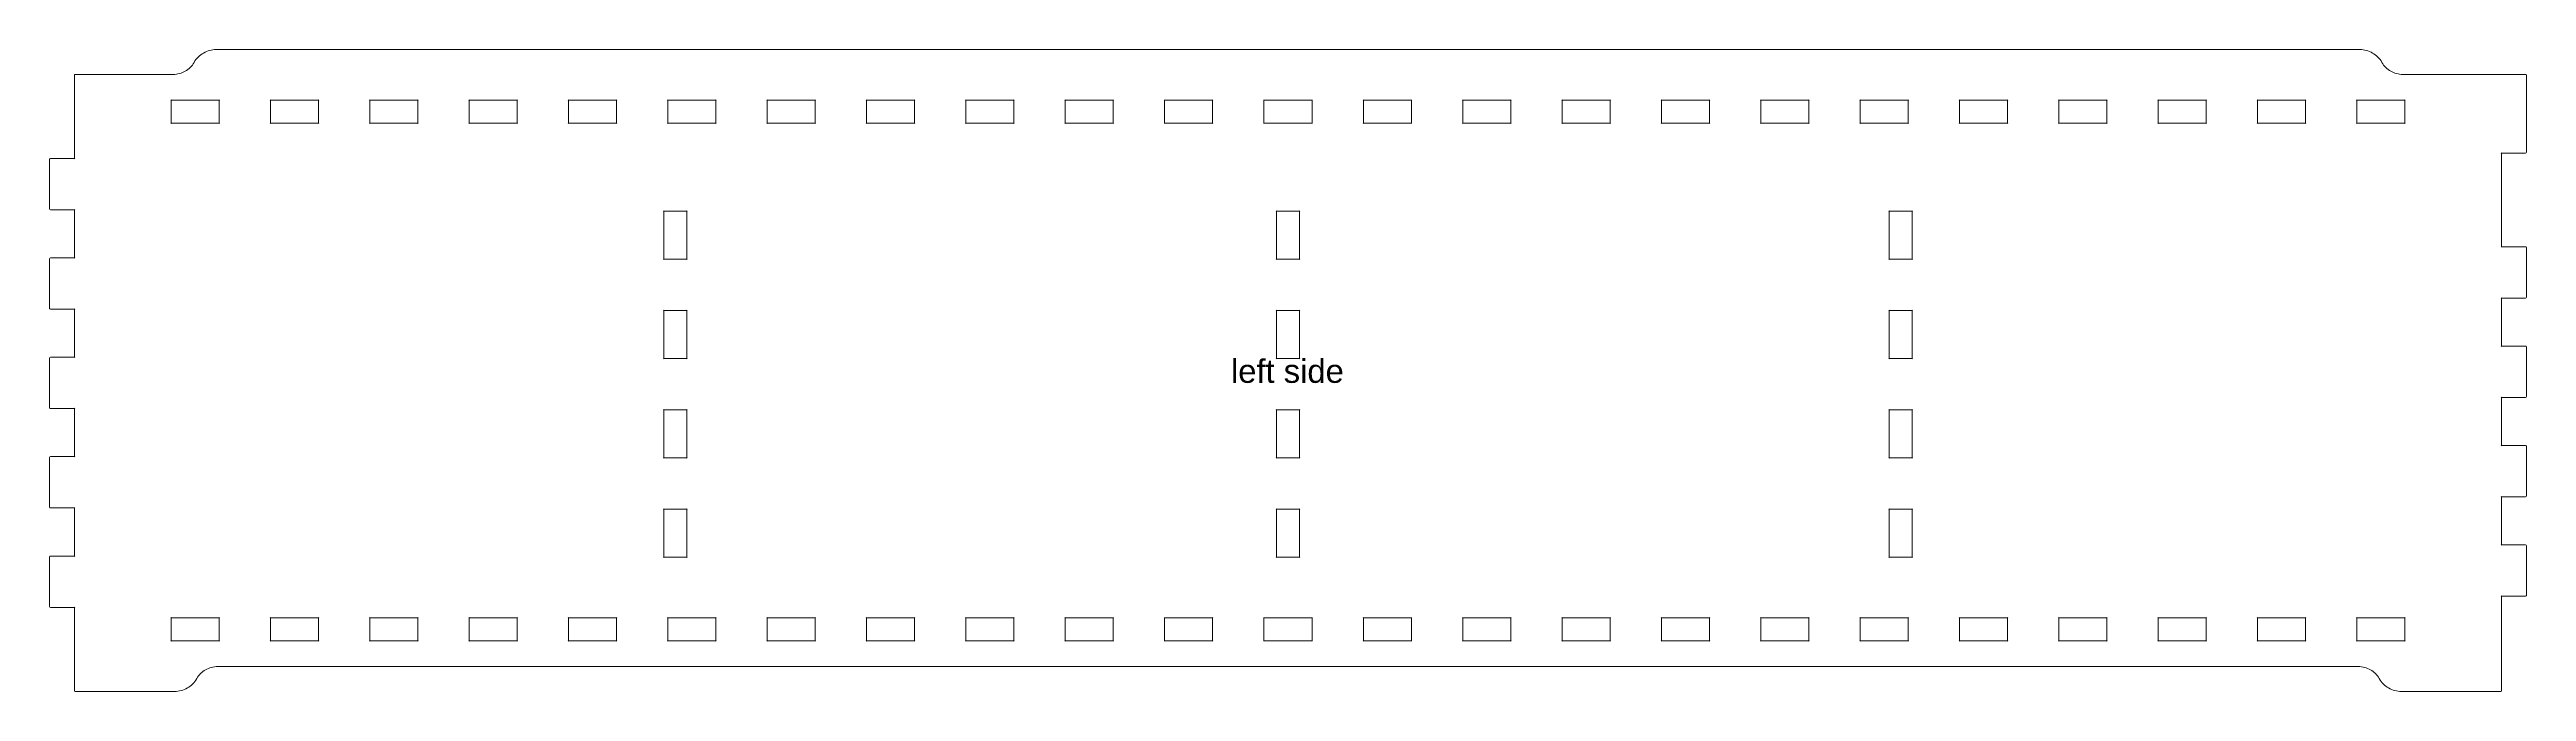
# Model space of a CAD drawing. Header units: millimetres. Extents: x 10 to 734, y 10 to 957.
# Drawn here: x 434.7 to 733.9, y 21.7 to 99.2 of the extents above; entities that cross this region are included whole.
import ezdxf

# ---------------------------------------------------------------- set-up
doc = ezdxf.new("R2010")
doc.units = ezdxf.units.MM
doc.header["$MEASUREMENT"] = 0
doc.layers.add('Layer 1', color=7, linetype='Continuous', lineweight=0)

# ---------------------------------------------------------------- blocks, each defined once
blk = doc.blocks.new('Block_9')
at = {"layer": 'Layer 1', "color": 18, "lineweight": 20, "true_color": 0x000000}
blk.add_open_spline([(437.8, 21.7), (437.8, 21.7), (449.8, 21.7), (449.8, 21.7), (450.34, 21.7), (450.88, 21.84), (451.35, 22.12), (451.82, 22.39), (452.21, 22.78), (452.48, 23.25), (452.74, 23.69), (453.1, 24.06), (453.55, 24.31), (453.99, 24.57), (454.49, 24.7), (455, 24.7), (455, 24.7), (713.6, 24.7), (713.6, 24.7), (714.11, 24.7), (714.61, 24.57), (715.05, 24.31), (715.49, 24.06), (715.86, 23.69), (716.11, 23.25), (716.39, 22.78), (716.78, 22.39), (717.25, 22.12), (717.72, 21.84), (718.26, 21.7), (718.8, 21.7), (718.8, 21.7), (730.8, 21.7), (730.8, 21.7), (730.85, 21.7), (730.9, 21.75), (730.9, 21.8), (730.9, 21.8), (730.9, 33.2), (730.9, 33.2), (730.9, 33.3), (730.8, 33.2), (730.9, 33.2), (730.9, 33.2), (733.8, 33.2), (733.8, 33.2), (733.85, 33.2), (733.9, 33.25), (733.9, 33.3), (733.9, 33.3), (733.9, 39.3), (733.9, 39.3), (733.9, 39.35), (733.85, 39.4), (733.8, 39.4), (733.8, 39.4), (730.9, 39.4), (730.9, 39.4), (730.8, 39.4), (730.9, 39.3), (730.9, 39.4), (730.9, 39.4), (730.9, 45.2), (730.9, 45.2), (730.9, 45.3), (730.8, 45.2), (730.9, 45.2), (730.9, 45.2), (733.8, 45.2), (733.8, 45.2), (733.85, 45.2), (733.9, 45.25), (733.9, 45.3), (733.9, 45.3), (733.9, 51.3), (733.9, 51.3), (733.9, 51.35), (733.85, 51.4), (733.8, 51.4), (733.8, 51.4), (730.9, 51.4), (730.9, 51.4), (730.8, 51.4), (730.9, 51.3), (730.9, 51.4), (730.9, 51.4), (730.9, 57.2), (730.9, 57.2), (730.9, 57.3), (730.8, 57.2), (730.9, 57.2), (730.9, 57.2), (733.8, 57.2), (733.8, 57.2), (733.85, 57.2), (733.9, 57.25), (733.9, 57.3), (733.9, 57.3), (733.9, 63.3), (733.9, 63.3), (733.9, 63.35), (733.85, 63.4), (733.8, 63.4), (733.8, 63.4), (730.9, 63.4), (730.9, 63.4), (730.8, 63.4), (730.9, 63.3), (730.9, 63.4), (730.9, 63.4), (730.9, 69.2), (730.9, 69.2), (730.9, 69.3), (730.8, 69.2), (730.9, 69.2), (730.9, 69.2), (733.8, 69.2), (733.8, 69.2), (733.85, 69.2), (733.9, 69.25), (733.9, 69.3), (733.9, 69.3), (733.9, 75.3), (733.9, 75.3), (733.9, 75.35), (733.85, 75.4), (733.8, 75.4), (733.8, 75.4), (730.9, 75.4), (730.9, 75.4), (730.8, 75.4), (730.9, 75.3), (730.9, 75.4), (730.9, 75.4), (730.9, 86.7), (730.9, 86.7), (730.9, 86.8), (730.8, 86.7), (730.9, 86.7), (730.9, 86.7), (733.8, 86.7), (733.8, 86.7), (733.85, 86.7), (733.9, 86.75), (733.9, 86.8), (733.9, 86.8), (733.9, 90.1), (733.9, 90.1), (733.9, 90.1), (733.9, 96.1), (733.9, 96.1), (733.9, 96.16), (733.85, 96.2), (733.8, 96.2), (733.8, 96.2), (730.8, 96.2), (730.8, 96.2), (730.8, 96.2), (718.95, 96.2), (718.95, 96.2), (718.44, 96.2), (717.94, 96.33), (717.5, 96.59), (717.06, 96.84), (716.69, 97.21), (716.44, 97.65), (716.17, 98.12), (715.77, 98.51), (715.3, 98.78), (714.83, 99.06), (714.3, 99.2), (713.75, 99.2), (713.75, 99.2), (454.85, 99.2), (454.85, 99.2), (454.3, 99.2), (453.77, 99.06), (453.3, 98.78), (452.82, 98.51), (452.43, 98.12), (452.16, 97.65), (451.91, 97.21), (451.54, 96.84), (451.1, 96.59), (450.66, 96.33), (450.16, 96.2), (449.65, 96.2), (449.65, 96.2), (437.8, 96.2), (437.8, 96.2), (437.74, 96.2), (437.7, 96.16), (437.7, 96.1), (437.7, 96.1), (437.7, 86.05), (437.7, 86.05), (437.7, 85.95), (437.8, 86.05), (437.7, 86.05), (437.7, 86.05), (434.8, 86.05), (434.8, 86.05), (434.74, 86.05), (434.7, 86.01), (434.7, 85.95), (434.7, 85.95), (434.7, 79.95), (434.7, 79.95), (434.7, 79.9), (434.74, 79.85), (434.8, 79.85), (434.8, 79.85), (437.7, 79.85), (437.7, 79.85), (437.8, 79.85), (437.7, 79.95), (437.7, 79.85), (437.7, 79.85), (437.7, 74.05), (437.7, 74.05), (437.7, 73.95), (437.8, 74.05), (437.7, 74.05), (437.7, 74.05), (434.8, 74.05), (434.8, 74.05), (434.74, 74.05), (434.7, 74.01), (434.7, 73.95), (434.7, 73.95), (434.7, 67.95), (434.7, 67.95), (434.7, 67.9), (434.74, 67.85), (434.8, 67.85), (434.8, 67.85), (437.7, 67.85), (437.7, 67.85), (437.8, 67.85), (437.7, 67.95), (437.7, 67.85), (437.7, 67.85), (437.7, 62.05), (437.7, 62.05), (437.7, 61.95), (437.8, 62.05), (437.7, 62.05), (437.7, 62.05), (434.8, 62.05), (434.8, 62.05), (434.74, 62.05), (434.7, 62.01), (434.7, 61.95), (434.7, 61.95), (434.7, 55.95), (434.7, 55.95), (434.7, 55.9), (434.74, 55.85), (434.8, 55.85), (434.8, 55.85), (437.7, 55.85), (437.7, 55.85), (437.8, 55.85), (437.7, 55.95), (437.7, 55.85), (437.7, 55.85), (437.7, 50.05), (437.7, 50.05), (437.7, 49.95), (437.8, 50.05), (437.7, 50.05), (437.7, 50.05), (434.8, 50.05), (434.8, 50.05), (434.74, 50.05), (434.7, 50.01), (434.7, 49.95), (434.7, 49.95), (434.7, 43.95), (434.7, 43.95), (434.7, 43.9), (434.74, 43.85), (434.8, 43.85), (434.8, 43.85), (437.7, 43.85), (437.7, 43.85), (437.8, 43.85), (437.7, 43.95), (437.7, 43.85), (437.7, 43.85), (437.7, 38.05), (437.7, 38.05), (437.7, 37.95), (437.8, 38.05), (437.7, 38.05), (437.7, 38.05), (434.8, 38.05), (434.8, 38.05), (434.74, 38.05), (434.7, 38.01), (434.7, 37.95), (434.7, 37.95), (434.7, 31.95), (434.7, 31.95), (434.7, 31.9), (434.74, 31.85), (434.8, 31.85), (434.8, 31.85), (437.7, 31.85), (437.7, 31.85), (437.8, 31.85), (437.7, 31.95), (437.7, 31.85), (437.7, 31.85), (437.7, 21.8), (437.7, 21.8), (437.7, 21.75), (437.74, 21.7), (437.8, 21.7)], degree=3, knots=[0, 0, 0, 0, 1, 1, 1, 2, 2, 2, 3, 3, 3, 4, 4, 4, 5, 5, 5, 6, 6, 6, 7, 7, 7, 8, 8, 8, 9, 9, 9, 10, 10, 10, 11, 11, 11, 12, 12, 12, 13, 13, 13, 14, 14, 14, 15, 15, 15, 16, 16, 16, 17, 17, 17, 18, 18, 18, 19, 19, 19, 20, 20, 20, 21, 21, 21, 22, 22, 22, 23, 23, 23, 24, 24, 24, 25, 25, 25, 26, 26, 26, 27, 27, 27, 28, 28, 28, 29, 29, 29, 30, 30, 30, 31, 31, 31, 32, 32, 32, 33, 33, 33, 34, 34, 34, 35, 35, 35, 36, 36, 36, 37, 37, 37, 38, 38, 38, 39, 39, 39, 40, 40, 40, 41, 41, 41, 42, 42, 42, 43, 43, 43, 44, 44, 44, 45, 45, 45, 46, 46, 46, 47, 47, 47, 48, 48, 48, 49, 49, 49, 50, 50, 50, 51, 51, 51, 52, 52, 52, 53, 53, 53, 54, 54, 54, 55, 55, 55, 56, 56, 56, 57, 57, 57, 58, 58, 58, 59, 59, 59, 60, 60, 60, 61, 61, 61, 62, 62, 62, 63, 63, 63, 64, 64, 64, 65, 65, 65, 66, 66, 66, 67, 67, 67, 68, 68, 68, 69, 69, 69, 70, 70, 70, 71, 71, 71, 72, 72, 72, 73, 73, 73, 74, 74, 74, 75, 75, 75, 76, 76, 76, 77, 77, 77, 78, 78, 78, 79, 79, 79, 80, 80, 80, 81, 81, 81, 82, 82, 82, 83, 83, 83, 84, 84, 84, 85, 85, 85, 86, 86, 86, 87, 87, 87, 88, 88, 88, 89, 89, 89, 90, 90, 90, 91, 91, 91, 92, 92, 92, 93, 93, 93, 94, 94, 94, 95, 95, 95, 96, 96, 96, 97, 97, 97, 98, 98, 98, 99, 99, 99, 100, 100, 100, 101, 101, 101, 102, 102, 102, 103, 103, 103, 104, 104, 104, 105, 105, 105, 106, 106, 106, 106], dxfattribs=at)
at = {"layer": 'Layer 1', "color": 5, "lineweight": 20, "true_color": 0x0000ff}
for points in [[(452.3, 93.1), (452.3, 93.1), (455.2, 93.1), (455.2, 93.1), (455.3, 93.1), (455.2, 93.2), (455.2, 93.1), (455.2, 93.1), (455.2, 90.3), (455.2, 90.3), (455.2, 90.2), (455.3, 90.3), (455.2, 90.3), (455.2, 90.3), (449.4, 90.3), (449.4, 90.3), (449.3, 90.3), (449.4, 90.2), (449.4, 90.3), (449.4, 90.3), (449.4, 93.1), (449.4, 93.1), (449.4, 93.2), (449.3, 93.1), (449.4, 93.1), (449.4, 93.1), (452.3, 93.1), (452.3, 93.1)], [(464.3, 93.1), (464.3, 93.1), (467.2, 93.1), (467.2, 93.1), (467.3, 93.1), (467.2, 93.2), (467.2, 93.1), (467.2, 93.1), (467.2, 90.3), (467.2, 90.3), (467.2, 90.2), (467.3, 90.3), (467.2, 90.3), (467.2, 90.3), (461.4, 90.3), (461.4, 90.3), (461.3, 90.3), (461.4, 90.2), (461.4, 90.3), (461.4, 90.3), (461.4, 93.1), (461.4, 93.1), (461.4, 93.2), (461.3, 93.1), (461.4, 93.1), (461.4, 93.1), (464.3, 93.1), (464.3, 93.1)], [(476.3, 93.1), (476.3, 93.1), (479.2, 93.1), (479.2, 93.1), (479.3, 93.1), (479.2, 93.2), (479.2, 93.1), (479.2, 93.1), (479.2, 90.3), (479.2, 90.3), (479.2, 90.2), (479.3, 90.3), (479.2, 90.3), (479.2, 90.3), (473.4, 90.3), (473.4, 90.3), (473.3, 90.3), (473.4, 90.2), (473.4, 90.3), (473.4, 90.3), (473.4, 93.1), (473.4, 93.1), (473.4, 93.2), (473.3, 93.1), (473.4, 93.1), (473.4, 93.1), (476.3, 93.1), (476.3, 93.1)], [(488.3, 93.1), (488.3, 93.1), (491.2, 93.1), (491.2, 93.1), (491.3, 93.1), (491.2, 93.2), (491.2, 93.1), (491.2, 93.1), (491.2, 90.3), (491.2, 90.3), (491.2, 90.2), (491.3, 90.3), (491.2, 90.3), (491.2, 90.3), (485.4, 90.3), (485.4, 90.3), (485.3, 90.3), (485.4, 90.2), (485.4, 90.3), (485.4, 90.3), (485.4, 93.1), (485.4, 93.1), (485.4, 93.2), (485.3, 93.1), (485.4, 93.1), (485.4, 93.1), (488.3, 93.1), (488.3, 93.1)], [(500.3, 93.1), (500.3, 93.1), (503.2, 93.1), (503.2, 93.1), (503.3, 93.1), (503.2, 93.2), (503.2, 93.1), (503.2, 93.1), (503.2, 90.3), (503.2, 90.3), (503.2, 90.2), (503.3, 90.3), (503.2, 90.3), (503.2, 90.3), (497.4, 90.3), (497.4, 90.3), (497.3, 90.3), (497.4, 90.2), (497.4, 90.3), (497.4, 90.3), (497.4, 93.1), (497.4, 93.1), (497.4, 93.2), (497.3, 93.1), (497.4, 93.1), (497.4, 93.1), (500.3, 93.1), (500.3, 93.1)], [(512.3, 93.1), (512.3, 93.1), (515.2, 93.1), (515.2, 93.1), (515.3, 93.1), (515.2, 93.2), (515.2, 93.1), (515.2, 93.1), (515.2, 90.3), (515.2, 90.3), (515.2, 90.2), (515.3, 90.3), (515.2, 90.3), (515.2, 90.3), (509.4, 90.3), (509.4, 90.3), (509.3, 90.3), (509.4, 90.2), (509.4, 90.3), (509.4, 90.3), (509.4, 93.1), (509.4, 93.1), (509.4, 93.2), (509.3, 93.1), (509.4, 93.1), (509.4, 93.1), (512.3, 93.1), (512.3, 93.1)], [(524.3, 93.1), (524.3, 93.1), (527.2, 93.1), (527.2, 93.1), (527.3, 93.1), (527.2, 93.2), (527.2, 93.1), (527.2, 93.1), (527.2, 90.3), (527.2, 90.3), (527.2, 90.2), (527.3, 90.3), (527.2, 90.3), (527.2, 90.3), (521.4, 90.3), (521.4, 90.3), (521.3, 90.3), (521.4, 90.2), (521.4, 90.3), (521.4, 90.3), (521.4, 93.1), (521.4, 93.1), (521.4, 93.2), (521.3, 93.1), (521.4, 93.1), (521.4, 93.1), (524.3, 93.1), (524.3, 93.1)], [(536.3, 93.1), (536.3, 93.1), (539.2, 93.1), (539.2, 93.1), (539.3, 93.1), (539.2, 93.2), (539.2, 93.1), (539.2, 93.1), (539.2, 90.3), (539.2, 90.3), (539.2, 90.2), (539.3, 90.3), (539.2, 90.3), (539.2, 90.3), (533.4, 90.3), (533.4, 90.3), (533.3, 90.3), (533.4, 90.2), (533.4, 90.3), (533.4, 90.3), (533.4, 93.1), (533.4, 93.1), (533.4, 93.2), (533.3, 93.1), (533.4, 93.1), (533.4, 93.1), (536.3, 93.1), (536.3, 93.1)], [(548.3, 93.1), (548.3, 93.1), (551.2, 93.1), (551.2, 93.1), (551.3, 93.1), (551.2, 93.2), (551.2, 93.1), (551.2, 93.1), (551.2, 90.3), (551.2, 90.3), (551.2, 90.2), (551.3, 90.3), (551.2, 90.3), (551.2, 90.3), (545.4, 90.3), (545.4, 90.3), (545.3, 90.3), (545.4, 90.2), (545.4, 90.3), (545.4, 90.3), (545.4, 93.1), (545.4, 93.1), (545.4, 93.2), (545.3, 93.1), (545.4, 93.1), (545.4, 93.1), (548.3, 93.1), (548.3, 93.1)], [(560.3, 93.1), (560.3, 93.1), (563.2, 93.1), (563.2, 93.1), (563.3, 93.1), (563.2, 93.2), (563.2, 93.1), (563.2, 93.1), (563.2, 90.3), (563.2, 90.3), (563.2, 90.2), (563.3, 90.3), (563.2, 90.3), (563.2, 90.3), (557.4, 90.3), (557.4, 90.3), (557.3, 90.3), (557.4, 90.2), (557.4, 90.3), (557.4, 90.3), (557.4, 93.1), (557.4, 93.1), (557.4, 93.2), (557.3, 93.1), (557.4, 93.1), (557.4, 93.1), (560.3, 93.1), (560.3, 93.1)], [(572.3, 93.1), (572.3, 93.1), (575.2, 93.1), (575.2, 93.1), (575.3, 93.1), (575.2, 93.2), (575.2, 93.1), (575.2, 93.1), (575.2, 90.3), (575.2, 90.3), (575.2, 90.2), (575.3, 90.3), (575.2, 90.3), (575.2, 90.3), (569.4, 90.3), (569.4, 90.3), (569.3, 90.3), (569.4, 90.2), (569.4, 90.3), (569.4, 90.3), (569.4, 93.1), (569.4, 93.1), (569.4, 93.2), (569.3, 93.1), (569.4, 93.1), (569.4, 93.1), (572.3, 93.1), (572.3, 93.1)], [(584.3, 93.1), (584.3, 93.1), (587.2, 93.1), (587.2, 93.1), (587.3, 93.1), (587.2, 93.2), (587.2, 93.1), (587.2, 93.1), (587.2, 90.3), (587.2, 90.3), (587.2, 90.2), (587.3, 90.3), (587.2, 90.3), (587.2, 90.3), (581.4, 90.3), (581.4, 90.3), (581.3, 90.3), (581.4, 90.2), (581.4, 90.3), (581.4, 90.3), (581.4, 93.1), (581.4, 93.1), (581.4, 93.2), (581.3, 93.1), (581.4, 93.1), (581.4, 93.1), (584.3, 93.1), (584.3, 93.1)], [(596.3, 93.1), (596.3, 93.1), (599.2, 93.1), (599.2, 93.1), (599.3, 93.1), (599.2, 93.2), (599.2, 93.1), (599.2, 93.1), (599.2, 90.3), (599.2, 90.3), (599.2, 90.2), (599.3, 90.3), (599.2, 90.3), (599.2, 90.3), (593.4, 90.3), (593.4, 90.3), (593.3, 90.3), (593.4, 90.2), (593.4, 90.3), (593.4, 90.3), (593.4, 93.1), (593.4, 93.1), (593.4, 93.2), (593.3, 93.1), (593.4, 93.1), (593.4, 93.1), (596.3, 93.1), (596.3, 93.1)], [(608.3, 93.1), (608.3, 93.1), (611.2, 93.1), (611.2, 93.1), (611.3, 93.1), (611.2, 93.2), (611.2, 93.1), (611.2, 93.1), (611.2, 90.3), (611.2, 90.3), (611.2, 90.2), (611.3, 90.3), (611.2, 90.3), (611.2, 90.3), (605.4, 90.3), (605.4, 90.3), (605.3, 90.3), (605.4, 90.2), (605.4, 90.3), (605.4, 90.3), (605.4, 93.1), (605.4, 93.1), (605.4, 93.2), (605.3, 93.1), (605.4, 93.1), (605.4, 93.1), (608.3, 93.1), (608.3, 93.1)], [(620.3, 93.1), (620.3, 93.1), (623.2, 93.1), (623.2, 93.1), (623.3, 93.1), (623.2, 93.2), (623.2, 93.1), (623.2, 93.1), (623.2, 90.3), (623.2, 90.3), (623.2, 90.2), (623.3, 90.3), (623.2, 90.3), (623.2, 90.3), (617.4, 90.3), (617.4, 90.3), (617.3, 90.3), (617.4, 90.2), (617.4, 90.3), (617.4, 90.3), (617.4, 93.1), (617.4, 93.1), (617.4, 93.2), (617.3, 93.1), (617.4, 93.1), (617.4, 93.1), (620.3, 93.1), (620.3, 93.1)], [(632.3, 93.1), (632.3, 93.1), (635.2, 93.1), (635.2, 93.1), (635.3, 93.1), (635.2, 93.2), (635.2, 93.1), (635.2, 93.1), (635.2, 90.3), (635.2, 90.3), (635.2, 90.2), (635.3, 90.3), (635.2, 90.3), (635.2, 90.3), (629.4, 90.3), (629.4, 90.3), (629.3, 90.3), (629.4, 90.2), (629.4, 90.3), (629.4, 90.3), (629.4, 93.1), (629.4, 93.1), (629.4, 93.2), (629.3, 93.1), (629.4, 93.1), (629.4, 93.1), (632.3, 93.1), (632.3, 93.1)], [(644.3, 93.1), (644.3, 93.1), (647.2, 93.1), (647.2, 93.1), (647.3, 93.1), (647.2, 93.2), (647.2, 93.1), (647.2, 93.1), (647.2, 90.3), (647.2, 90.3), (647.2, 90.2), (647.3, 90.3), (647.2, 90.3), (647.2, 90.3), (641.4, 90.3), (641.4, 90.3), (641.3, 90.3), (641.4, 90.2), (641.4, 90.3), (641.4, 90.3), (641.4, 93.1), (641.4, 93.1), (641.4, 93.2), (641.3, 93.1), (641.4, 93.1), (641.4, 93.1), (644.3, 93.1), (644.3, 93.1)], [(656.3, 93.1), (656.3, 93.1), (659.2, 93.1), (659.2, 93.1), (659.3, 93.1), (659.2, 93.2), (659.2, 93.1), (659.2, 93.1), (659.2, 90.3), (659.2, 90.3), (659.2, 90.2), (659.3, 90.3), (659.2, 90.3), (659.2, 90.3), (653.4, 90.3), (653.4, 90.3), (653.3, 90.3), (653.4, 90.2), (653.4, 90.3), (653.4, 90.3), (653.4, 93.1), (653.4, 93.1), (653.4, 93.2), (653.3, 93.1), (653.4, 93.1), (653.4, 93.1), (656.3, 93.1), (656.3, 93.1)], [(668.3, 93.1), (668.3, 93.1), (671.2, 93.1), (671.2, 93.1), (671.3, 93.1), (671.2, 93.2), (671.2, 93.1), (671.2, 93.1), (671.2, 90.3), (671.2, 90.3), (671.2, 90.2), (671.3, 90.3), (671.2, 90.3), (671.2, 90.3), (665.4, 90.3), (665.4, 90.3), (665.3, 90.3), (665.4, 90.2), (665.4, 90.3), (665.4, 90.3), (665.4, 93.1), (665.4, 93.1), (665.4, 93.2), (665.3, 93.1), (665.4, 93.1), (665.4, 93.1), (668.3, 93.1), (668.3, 93.1)], [(680.3, 93.1), (680.3, 93.1), (683.2, 93.1), (683.2, 93.1), (683.3, 93.1), (683.2, 93.2), (683.2, 93.1), (683.2, 93.1), (683.2, 90.3), (683.2, 90.3), (683.2, 90.2), (683.3, 90.3), (683.2, 90.3), (683.2, 90.3), (677.4, 90.3), (677.4, 90.3), (677.3, 90.3), (677.4, 90.2), (677.4, 90.3), (677.4, 90.3), (677.4, 93.1), (677.4, 93.1), (677.4, 93.2), (677.3, 93.1), (677.4, 93.1), (677.4, 93.1), (680.3, 93.1), (680.3, 93.1)], [(692.3, 93.1), (692.3, 93.1), (695.2, 93.1), (695.2, 93.1), (695.3, 93.1), (695.2, 93.2), (695.2, 93.1), (695.2, 93.1), (695.2, 90.3), (695.2, 90.3), (695.2, 90.2), (695.3, 90.3), (695.2, 90.3), (695.2, 90.3), (689.4, 90.3), (689.4, 90.3), (689.3, 90.3), (689.4, 90.2), (689.4, 90.3), (689.4, 90.3), (689.4, 93.1), (689.4, 93.1), (689.4, 93.2), (689.3, 93.1), (689.4, 93.1), (689.4, 93.1), (692.3, 93.1), (692.3, 93.1)], [(704.3, 93.1), (704.3, 93.1), (707.2, 93.1), (707.2, 93.1), (707.3, 93.1), (707.2, 93.2), (707.2, 93.1), (707.2, 93.1), (707.2, 90.3), (707.2, 90.3), (707.2, 90.2), (707.3, 90.3), (707.2, 90.3), (707.2, 90.3), (701.4, 90.3), (701.4, 90.3), (701.3, 90.3), (701.4, 90.2), (701.4, 90.3), (701.4, 90.3), (701.4, 93.1), (701.4, 93.1), (701.4, 93.2), (701.3, 93.1), (701.4, 93.1), (701.4, 93.1), (704.3, 93.1), (704.3, 93.1)], [(716.3, 93.1), (716.3, 93.1), (719.2, 93.1), (719.2, 93.1), (719.3, 93.1), (719.2, 93.2), (719.2, 93.1), (719.2, 93.1), (719.2, 90.3), (719.2, 90.3), (719.2, 90.2), (719.3, 90.3), (719.2, 90.3), (719.2, 90.3), (713.4, 90.3), (713.4, 90.3), (713.3, 90.3), (713.4, 90.2), (713.4, 90.3), (713.4, 90.3), (713.4, 93.1), (713.4, 93.1), (713.4, 93.2), (713.3, 93.1), (713.4, 93.1), (713.4, 93.1), (716.3, 93.1), (716.3, 93.1)], [(511.7, 76.8), (511.7, 76.8), (511.7, 73.9), (511.7, 73.9), (511.7, 73.8), (511.8, 73.9), (511.7, 73.9), (511.7, 73.9), (508.9, 73.9), (508.9, 73.9), (508.8, 73.9), (508.9, 73.8), (508.9, 73.9), (508.9, 73.9), (508.9, 79.7), (508.9, 79.7), (508.9, 79.8), (508.8, 79.7), (508.9, 79.7), (508.9, 79.7), (511.7, 79.7), (511.7, 79.7), (511.8, 79.7), (511.7, 79.8), (511.7, 79.7), (511.7, 79.7), (511.7, 76.8), (511.7, 76.8)], [(585.7, 76.8), (585.7, 76.8), (585.7, 73.9), (585.7, 73.9), (585.7, 73.8), (585.8, 73.9), (585.7, 73.9), (585.7, 73.9), (582.9, 73.9), (582.9, 73.9), (582.8, 73.9), (582.9, 73.8), (582.9, 73.9), (582.9, 73.9), (582.9, 79.7), (582.9, 79.7), (582.9, 79.8), (582.8, 79.7), (582.9, 79.7), (582.9, 79.7), (585.7, 79.7), (585.7, 79.7), (585.8, 79.7), (585.7, 79.8), (585.7, 79.7), (585.7, 79.7), (585.7, 76.8), (585.7, 76.8)], [(659.7, 76.8), (659.7, 76.8), (659.7, 73.9), (659.7, 73.9), (659.7, 73.8), (659.8, 73.9), (659.7, 73.9), (659.7, 73.9), (656.9, 73.9), (656.9, 73.9), (656.8, 73.9), (656.9, 73.8), (656.9, 73.9), (656.9, 73.9), (656.9, 79.7), (656.9, 79.7), (656.9, 79.8), (656.8, 79.7), (656.9, 79.7), (656.9, 79.7), (659.7, 79.7), (659.7, 79.7), (659.8, 79.7), (659.7, 79.8), (659.7, 79.7), (659.7, 79.7), (659.7, 76.8), (659.7, 76.8)], [(511.7, 64.8), (511.7, 64.8), (511.7, 61.9), (511.7, 61.9), (511.7, 61.8), (511.8, 61.9), (511.7, 61.9), (511.7, 61.9), (508.9, 61.9), (508.9, 61.9), (508.8, 61.9), (508.9, 61.8), (508.9, 61.9), (508.9, 61.9), (508.9, 67.7), (508.9, 67.7), (508.9, 67.8), (508.8, 67.7), (508.9, 67.7), (508.9, 67.7), (511.7, 67.7), (511.7, 67.7), (511.8, 67.7), (511.7, 67.8), (511.7, 67.7), (511.7, 67.7), (511.7, 64.8), (511.7, 64.8)], [(585.7, 64.8), (585.7, 64.8), (585.7, 61.9), (585.7, 61.9), (585.7, 61.8), (585.8, 61.9), (585.7, 61.9), (585.7, 61.9), (582.9, 61.9), (582.9, 61.9), (582.8, 61.9), (582.9, 61.8), (582.9, 61.9), (582.9, 61.9), (582.9, 67.7), (582.9, 67.7), (582.9, 67.8), (582.8, 67.7), (582.9, 67.7), (582.9, 67.7), (585.7, 67.7), (585.7, 67.7), (585.8, 67.7), (585.7, 67.8), (585.7, 67.7), (585.7, 67.7), (585.7, 64.8), (585.7, 64.8)], [(659.7, 64.8), (659.7, 64.8), (659.7, 61.9), (659.7, 61.9), (659.7, 61.8), (659.8, 61.9), (659.7, 61.9), (659.7, 61.9), (656.9, 61.9), (656.9, 61.9), (656.8, 61.9), (656.9, 61.8), (656.9, 61.9), (656.9, 61.9), (656.9, 67.7), (656.9, 67.7), (656.9, 67.8), (656.8, 67.7), (656.9, 67.7), (656.9, 67.7), (659.7, 67.7), (659.7, 67.7), (659.8, 67.7), (659.7, 67.8), (659.7, 67.7), (659.7, 67.7), (659.7, 64.8), (659.7, 64.8)], [(511.7, 52.8), (511.7, 52.8), (511.7, 49.9), (511.7, 49.9), (511.7, 49.8), (511.8, 49.9), (511.7, 49.9), (511.7, 49.9), (508.9, 49.9), (508.9, 49.9), (508.8, 49.9), (508.9, 49.8), (508.9, 49.9), (508.9, 49.9), (508.9, 55.7), (508.9, 55.7), (508.9, 55.8), (508.8, 55.7), (508.9, 55.7), (508.9, 55.7), (511.7, 55.7), (511.7, 55.7), (511.8, 55.7), (511.7, 55.8), (511.7, 55.7), (511.7, 55.7), (511.7, 52.8), (511.7, 52.8)], [(585.7, 52.8), (585.7, 52.8), (585.7, 49.9), (585.7, 49.9), (585.7, 49.8), (585.8, 49.9), (585.7, 49.9), (585.7, 49.9), (582.9, 49.9), (582.9, 49.9), (582.8, 49.9), (582.9, 49.8), (582.9, 49.9), (582.9, 49.9), (582.9, 55.7), (582.9, 55.7), (582.9, 55.8), (582.8, 55.7), (582.9, 55.7), (582.9, 55.7), (585.7, 55.7), (585.7, 55.7), (585.8, 55.7), (585.7, 55.8), (585.7, 55.7), (585.7, 55.7), (585.7, 52.8), (585.7, 52.8)], [(659.7, 52.8), (659.7, 52.8), (659.7, 49.9), (659.7, 49.9), (659.7, 49.8), (659.8, 49.9), (659.7, 49.9), (659.7, 49.9), (656.9, 49.9), (656.9, 49.9), (656.8, 49.9), (656.9, 49.8), (656.9, 49.9), (656.9, 49.9), (656.9, 55.7), (656.9, 55.7), (656.9, 55.8), (656.8, 55.7), (656.9, 55.7), (656.9, 55.7), (659.7, 55.7), (659.7, 55.7), (659.8, 55.7), (659.7, 55.8), (659.7, 55.7), (659.7, 55.7), (659.7, 52.8), (659.7, 52.8)], [(511.7, 40.8), (511.7, 40.8), (511.7, 37.9), (511.7, 37.9), (511.7, 37.8), (511.8, 37.9), (511.7, 37.9), (511.7, 37.9), (508.9, 37.9), (508.9, 37.9), (508.8, 37.9), (508.9, 37.8), (508.9, 37.9), (508.9, 37.9), (508.9, 43.7), (508.9, 43.7), (508.9, 43.8), (508.8, 43.7), (508.9, 43.7), (508.9, 43.7), (511.7, 43.7), (511.7, 43.7), (511.8, 43.7), (511.7, 43.8), (511.7, 43.7), (511.7, 43.7), (511.7, 40.8), (511.7, 40.8)], [(585.7, 40.8), (585.7, 40.8), (585.7, 37.9), (585.7, 37.9), (585.7, 37.8), (585.8, 37.9), (585.7, 37.9), (585.7, 37.9), (582.9, 37.9), (582.9, 37.9), (582.8, 37.9), (582.9, 37.8), (582.9, 37.9), (582.9, 37.9), (582.9, 43.7), (582.9, 43.7), (582.9, 43.8), (582.8, 43.7), (582.9, 43.7), (582.9, 43.7), (585.7, 43.7), (585.7, 43.7), (585.8, 43.7), (585.7, 43.8), (585.7, 43.7), (585.7, 43.7), (585.7, 40.8), (585.7, 40.8)], [(659.7, 40.8), (659.7, 40.8), (659.7, 37.9), (659.7, 37.9), (659.7, 37.8), (659.8, 37.9), (659.7, 37.9), (659.7, 37.9), (656.9, 37.9), (656.9, 37.9), (656.8, 37.9), (656.9, 37.8), (656.9, 37.9), (656.9, 37.9), (656.9, 43.7), (656.9, 43.7), (656.9, 43.8), (656.8, 43.7), (656.9, 43.7), (656.9, 43.7), (659.7, 43.7), (659.7, 43.7), (659.8, 43.7), (659.7, 43.8), (659.7, 43.7), (659.7, 43.7), (659.7, 40.8), (659.7, 40.8)], [(452.3, 27.8), (452.3, 27.8), (449.4, 27.8), (449.4, 27.8), (449.3, 27.8), (449.4, 27.7), (449.4, 27.8), (449.4, 27.8), (449.4, 30.6), (449.4, 30.6), (449.4, 30.7), (449.3, 30.6), (449.4, 30.6), (449.4, 30.6), (455.2, 30.6), (455.2, 30.6), (455.3, 30.6), (455.2, 30.7), (455.2, 30.6), (455.2, 30.6), (455.2, 27.8), (455.2, 27.8), (455.2, 27.7), (455.3, 27.8), (455.2, 27.8), (455.2, 27.8), (452.3, 27.8), (452.3, 27.8)], [(464.3, 27.8), (464.3, 27.8), (461.4, 27.8), (461.4, 27.8), (461.3, 27.8), (461.4, 27.7), (461.4, 27.8), (461.4, 27.8), (461.4, 30.6), (461.4, 30.6), (461.4, 30.7), (461.3, 30.6), (461.4, 30.6), (461.4, 30.6), (467.2, 30.6), (467.2, 30.6), (467.3, 30.6), (467.2, 30.7), (467.2, 30.6), (467.2, 30.6), (467.2, 27.8), (467.2, 27.8), (467.2, 27.7), (467.3, 27.8), (467.2, 27.8), (467.2, 27.8), (464.3, 27.8), (464.3, 27.8)], [(476.3, 27.8), (476.3, 27.8), (473.4, 27.8), (473.4, 27.8), (473.3, 27.8), (473.4, 27.7), (473.4, 27.8), (473.4, 27.8), (473.4, 30.6), (473.4, 30.6), (473.4, 30.7), (473.3, 30.6), (473.4, 30.6), (473.4, 30.6), (479.2, 30.6), (479.2, 30.6), (479.3, 30.6), (479.2, 30.7), (479.2, 30.6), (479.2, 30.6), (479.2, 27.8), (479.2, 27.8), (479.2, 27.7), (479.3, 27.8), (479.2, 27.8), (479.2, 27.8), (476.3, 27.8), (476.3, 27.8)], [(488.3, 27.8), (488.3, 27.8), (485.4, 27.8), (485.4, 27.8), (485.3, 27.8), (485.4, 27.7), (485.4, 27.8), (485.4, 27.8), (485.4, 30.6), (485.4, 30.6), (485.4, 30.7), (485.3, 30.6), (485.4, 30.6), (485.4, 30.6), (491.2, 30.6), (491.2, 30.6), (491.3, 30.6), (491.2, 30.7), (491.2, 30.6), (491.2, 30.6), (491.2, 27.8), (491.2, 27.8), (491.2, 27.7), (491.3, 27.8), (491.2, 27.8), (491.2, 27.8), (488.3, 27.8), (488.3, 27.8)], [(500.3, 27.8), (500.3, 27.8), (497.4, 27.8), (497.4, 27.8), (497.3, 27.8), (497.4, 27.7), (497.4, 27.8), (497.4, 27.8), (497.4, 30.6), (497.4, 30.6), (497.4, 30.7), (497.3, 30.6), (497.4, 30.6), (497.4, 30.6), (503.2, 30.6), (503.2, 30.6), (503.3, 30.6), (503.2, 30.7), (503.2, 30.6), (503.2, 30.6), (503.2, 27.8), (503.2, 27.8), (503.2, 27.7), (503.3, 27.8), (503.2, 27.8), (503.2, 27.8), (500.3, 27.8), (500.3, 27.8)], [(512.3, 27.8), (512.3, 27.8), (509.4, 27.8), (509.4, 27.8), (509.3, 27.8), (509.4, 27.7), (509.4, 27.8), (509.4, 27.8), (509.4, 30.6), (509.4, 30.6), (509.4, 30.7), (509.3, 30.6), (509.4, 30.6), (509.4, 30.6), (515.2, 30.6), (515.2, 30.6), (515.3, 30.6), (515.2, 30.7), (515.2, 30.6), (515.2, 30.6), (515.2, 27.8), (515.2, 27.8), (515.2, 27.7), (515.3, 27.8), (515.2, 27.8), (515.2, 27.8), (512.3, 27.8), (512.3, 27.8)], [(524.3, 27.8), (524.3, 27.8), (521.4, 27.8), (521.4, 27.8), (521.3, 27.8), (521.4, 27.7), (521.4, 27.8), (521.4, 27.8), (521.4, 30.6), (521.4, 30.6), (521.4, 30.7), (521.3, 30.6), (521.4, 30.6), (521.4, 30.6), (527.2, 30.6), (527.2, 30.6), (527.3, 30.6), (527.2, 30.7), (527.2, 30.6), (527.2, 30.6), (527.2, 27.8), (527.2, 27.8), (527.2, 27.7), (527.3, 27.8), (527.2, 27.8), (527.2, 27.8), (524.3, 27.8), (524.3, 27.8)], [(536.3, 27.8), (536.3, 27.8), (533.4, 27.8), (533.4, 27.8), (533.3, 27.8), (533.4, 27.7), (533.4, 27.8), (533.4, 27.8), (533.4, 30.6), (533.4, 30.6), (533.4, 30.7), (533.3, 30.6), (533.4, 30.6), (533.4, 30.6), (539.2, 30.6), (539.2, 30.6), (539.3, 30.6), (539.2, 30.7), (539.2, 30.6), (539.2, 30.6), (539.2, 27.8), (539.2, 27.8), (539.2, 27.7), (539.3, 27.8), (539.2, 27.8), (539.2, 27.8), (536.3, 27.8), (536.3, 27.8)], [(548.3, 27.8), (548.3, 27.8), (545.4, 27.8), (545.4, 27.8), (545.3, 27.8), (545.4, 27.7), (545.4, 27.8), (545.4, 27.8), (545.4, 30.6), (545.4, 30.6), (545.4, 30.7), (545.3, 30.6), (545.4, 30.6), (545.4, 30.6), (551.2, 30.6), (551.2, 30.6), (551.3, 30.6), (551.2, 30.7), (551.2, 30.6), (551.2, 30.6), (551.2, 27.8), (551.2, 27.8), (551.2, 27.7), (551.3, 27.8), (551.2, 27.8), (551.2, 27.8), (548.3, 27.8), (548.3, 27.8)], [(560.3, 27.8), (560.3, 27.8), (557.4, 27.8), (557.4, 27.8), (557.3, 27.8), (557.4, 27.7), (557.4, 27.8), (557.4, 27.8), (557.4, 30.6), (557.4, 30.6), (557.4, 30.7), (557.3, 30.6), (557.4, 30.6), (557.4, 30.6), (563.2, 30.6), (563.2, 30.6), (563.3, 30.6), (563.2, 30.7), (563.2, 30.6), (563.2, 30.6), (563.2, 27.8), (563.2, 27.8), (563.2, 27.7), (563.3, 27.8), (563.2, 27.8), (563.2, 27.8), (560.3, 27.8), (560.3, 27.8)], [(572.3, 27.8), (572.3, 27.8), (569.4, 27.8), (569.4, 27.8), (569.3, 27.8), (569.4, 27.7), (569.4, 27.8), (569.4, 27.8), (569.4, 30.6), (569.4, 30.6), (569.4, 30.7), (569.3, 30.6), (569.4, 30.6), (569.4, 30.6), (575.2, 30.6), (575.2, 30.6), (575.3, 30.6), (575.2, 30.7), (575.2, 30.6), (575.2, 30.6), (575.2, 27.8), (575.2, 27.8), (575.2, 27.7), (575.3, 27.8), (575.2, 27.8), (575.2, 27.8), (572.3, 27.8), (572.3, 27.8)], [(584.3, 27.8), (584.3, 27.8), (581.4, 27.8), (581.4, 27.8), (581.3, 27.8), (581.4, 27.7), (581.4, 27.8), (581.4, 27.8), (581.4, 30.6), (581.4, 30.6), (581.4, 30.7), (581.3, 30.6), (581.4, 30.6), (581.4, 30.6), (587.2, 30.6), (587.2, 30.6), (587.3, 30.6), (587.2, 30.7), (587.2, 30.6), (587.2, 30.6), (587.2, 27.8), (587.2, 27.8), (587.2, 27.7), (587.3, 27.8), (587.2, 27.8), (587.2, 27.8), (584.3, 27.8), (584.3, 27.8)], [(596.3, 27.8), (596.3, 27.8), (593.4, 27.8), (593.4, 27.8), (593.3, 27.8), (593.4, 27.7), (593.4, 27.8), (593.4, 27.8), (593.4, 30.6), (593.4, 30.6), (593.4, 30.7), (593.3, 30.6), (593.4, 30.6), (593.4, 30.6), (599.2, 30.6), (599.2, 30.6), (599.3, 30.6), (599.2, 30.7), (599.2, 30.6), (599.2, 30.6), (599.2, 27.8), (599.2, 27.8), (599.2, 27.7), (599.3, 27.8), (599.2, 27.8), (599.2, 27.8), (596.3, 27.8), (596.3, 27.8)], [(608.3, 27.8), (608.3, 27.8), (605.4, 27.8), (605.4, 27.8), (605.3, 27.8), (605.4, 27.7), (605.4, 27.8), (605.4, 27.8), (605.4, 30.6), (605.4, 30.6), (605.4, 30.7), (605.3, 30.6), (605.4, 30.6), (605.4, 30.6), (611.2, 30.6), (611.2, 30.6), (611.3, 30.6), (611.2, 30.7), (611.2, 30.6), (611.2, 30.6), (611.2, 27.8), (611.2, 27.8), (611.2, 27.7), (611.3, 27.8), (611.2, 27.8), (611.2, 27.8), (608.3, 27.8), (608.3, 27.8)], [(620.3, 27.8), (620.3, 27.8), (617.4, 27.8), (617.4, 27.8), (617.3, 27.8), (617.4, 27.7), (617.4, 27.8), (617.4, 27.8), (617.4, 30.6), (617.4, 30.6), (617.4, 30.7), (617.3, 30.6), (617.4, 30.6), (617.4, 30.6), (623.2, 30.6), (623.2, 30.6), (623.3, 30.6), (623.2, 30.7), (623.2, 30.6), (623.2, 30.6), (623.2, 27.8), (623.2, 27.8), (623.2, 27.7), (623.3, 27.8), (623.2, 27.8), (623.2, 27.8), (620.3, 27.8), (620.3, 27.8)], [(632.3, 27.8), (632.3, 27.8), (629.4, 27.8), (629.4, 27.8), (629.3, 27.8), (629.4, 27.7), (629.4, 27.8), (629.4, 27.8), (629.4, 30.6), (629.4, 30.6), (629.4, 30.7), (629.3, 30.6), (629.4, 30.6), (629.4, 30.6), (635.2, 30.6), (635.2, 30.6), (635.3, 30.6), (635.2, 30.7), (635.2, 30.6), (635.2, 30.6), (635.2, 27.8), (635.2, 27.8), (635.2, 27.7), (635.3, 27.8), (635.2, 27.8), (635.2, 27.8), (632.3, 27.8), (632.3, 27.8)], [(644.3, 27.8), (644.3, 27.8), (641.4, 27.8), (641.4, 27.8), (641.3, 27.8), (641.4, 27.7), (641.4, 27.8), (641.4, 27.8), (641.4, 30.6), (641.4, 30.6), (641.4, 30.7), (641.3, 30.6), (641.4, 30.6), (641.4, 30.6), (647.2, 30.6), (647.2, 30.6), (647.3, 30.6), (647.2, 30.7), (647.2, 30.6), (647.2, 30.6), (647.2, 27.8), (647.2, 27.8), (647.2, 27.7), (647.3, 27.8), (647.2, 27.8), (647.2, 27.8), (644.3, 27.8), (644.3, 27.8)], [(656.3, 27.8), (656.3, 27.8), (653.4, 27.8), (653.4, 27.8), (653.3, 27.8), (653.4, 27.7), (653.4, 27.8), (653.4, 27.8), (653.4, 30.6), (653.4, 30.6), (653.4, 30.7), (653.3, 30.6), (653.4, 30.6), (653.4, 30.6), (659.2, 30.6), (659.2, 30.6), (659.3, 30.6), (659.2, 30.7), (659.2, 30.6), (659.2, 30.6), (659.2, 27.8), (659.2, 27.8), (659.2, 27.7), (659.3, 27.8), (659.2, 27.8), (659.2, 27.8), (656.3, 27.8), (656.3, 27.8)], [(668.3, 27.8), (668.3, 27.8), (665.4, 27.8), (665.4, 27.8), (665.3, 27.8), (665.4, 27.7), (665.4, 27.8), (665.4, 27.8), (665.4, 30.6), (665.4, 30.6), (665.4, 30.7), (665.3, 30.6), (665.4, 30.6), (665.4, 30.6), (671.2, 30.6), (671.2, 30.6), (671.3, 30.6), (671.2, 30.7), (671.2, 30.6), (671.2, 30.6), (671.2, 27.8), (671.2, 27.8), (671.2, 27.7), (671.3, 27.8), (671.2, 27.8), (671.2, 27.8), (668.3, 27.8), (668.3, 27.8)], [(680.3, 27.8), (680.3, 27.8), (677.4, 27.8), (677.4, 27.8), (677.3, 27.8), (677.4, 27.7), (677.4, 27.8), (677.4, 27.8), (677.4, 30.6), (677.4, 30.6), (677.4, 30.7), (677.3, 30.6), (677.4, 30.6), (677.4, 30.6), (683.2, 30.6), (683.2, 30.6), (683.3, 30.6), (683.2, 30.7), (683.2, 30.6), (683.2, 30.6), (683.2, 27.8), (683.2, 27.8), (683.2, 27.7), (683.3, 27.8), (683.2, 27.8), (683.2, 27.8), (680.3, 27.8), (680.3, 27.8)], [(692.3, 27.8), (692.3, 27.8), (689.4, 27.8), (689.4, 27.8), (689.3, 27.8), (689.4, 27.7), (689.4, 27.8), (689.4, 27.8), (689.4, 30.6), (689.4, 30.6), (689.4, 30.7), (689.3, 30.6), (689.4, 30.6), (689.4, 30.6), (695.2, 30.6), (695.2, 30.6), (695.3, 30.6), (695.2, 30.7), (695.2, 30.6), (695.2, 30.6), (695.2, 27.8), (695.2, 27.8), (695.2, 27.7), (695.3, 27.8), (695.2, 27.8), (695.2, 27.8), (692.3, 27.8), (692.3, 27.8)], [(704.3, 27.8), (704.3, 27.8), (701.4, 27.8), (701.4, 27.8), (701.3, 27.8), (701.4, 27.7), (701.4, 27.8), (701.4, 27.8), (701.4, 30.6), (701.4, 30.6), (701.4, 30.7), (701.3, 30.6), (701.4, 30.6), (701.4, 30.6), (707.2, 30.6), (707.2, 30.6), (707.3, 30.6), (707.2, 30.7), (707.2, 30.6), (707.2, 30.6), (707.2, 27.8), (707.2, 27.8), (707.2, 27.7), (707.3, 27.8), (707.2, 27.8), (707.2, 27.8), (704.3, 27.8), (704.3, 27.8)], [(716.3, 27.8), (716.3, 27.8), (713.4, 27.8), (713.4, 27.8), (713.3, 27.8), (713.4, 27.7), (713.4, 27.8), (713.4, 27.8), (713.4, 30.6), (713.4, 30.6), (713.4, 30.7), (713.3, 30.6), (713.4, 30.6), (713.4, 30.6), (719.2, 30.6), (719.2, 30.6), (719.3, 30.6), (719.2, 30.7), (719.2, 30.6), (719.2, 30.6), (719.2, 27.8), (719.2, 27.8), (719.2, 27.7), (719.3, 27.8), (719.2, 27.8), (719.2, 27.8), (716.3, 27.8), (716.3, 27.8)]]:
    blk.add_open_spline(points, degree=3, knots=[0, 0, 0, 0, 1, 1, 1, 2, 2, 2, 3, 3, 3, 4, 4, 4, 5, 5, 5, 6, 6, 6, 7, 7, 7, 8, 8, 8, 9, 9, 9, 9], dxfattribs=at)
at = {"layer": 'Layer 1', "insert": (577.41, 58.92), "char_height": 0.2, "attachment_point": 7}
blk.add_mtext('\\C1;\\c255;\\FArial|b0|i0|c1;\\H2.832000;\\W1.000000;left side', dxfattribs=at)

msp = doc.modelspace()

# ---------------------------------------------------------------- block references
at = {"layer": 'Layer 1'}
msp.add_blockref('Block_9', (0, 0), dxfattribs=at)

doc.saveas('drawing.dxf')
